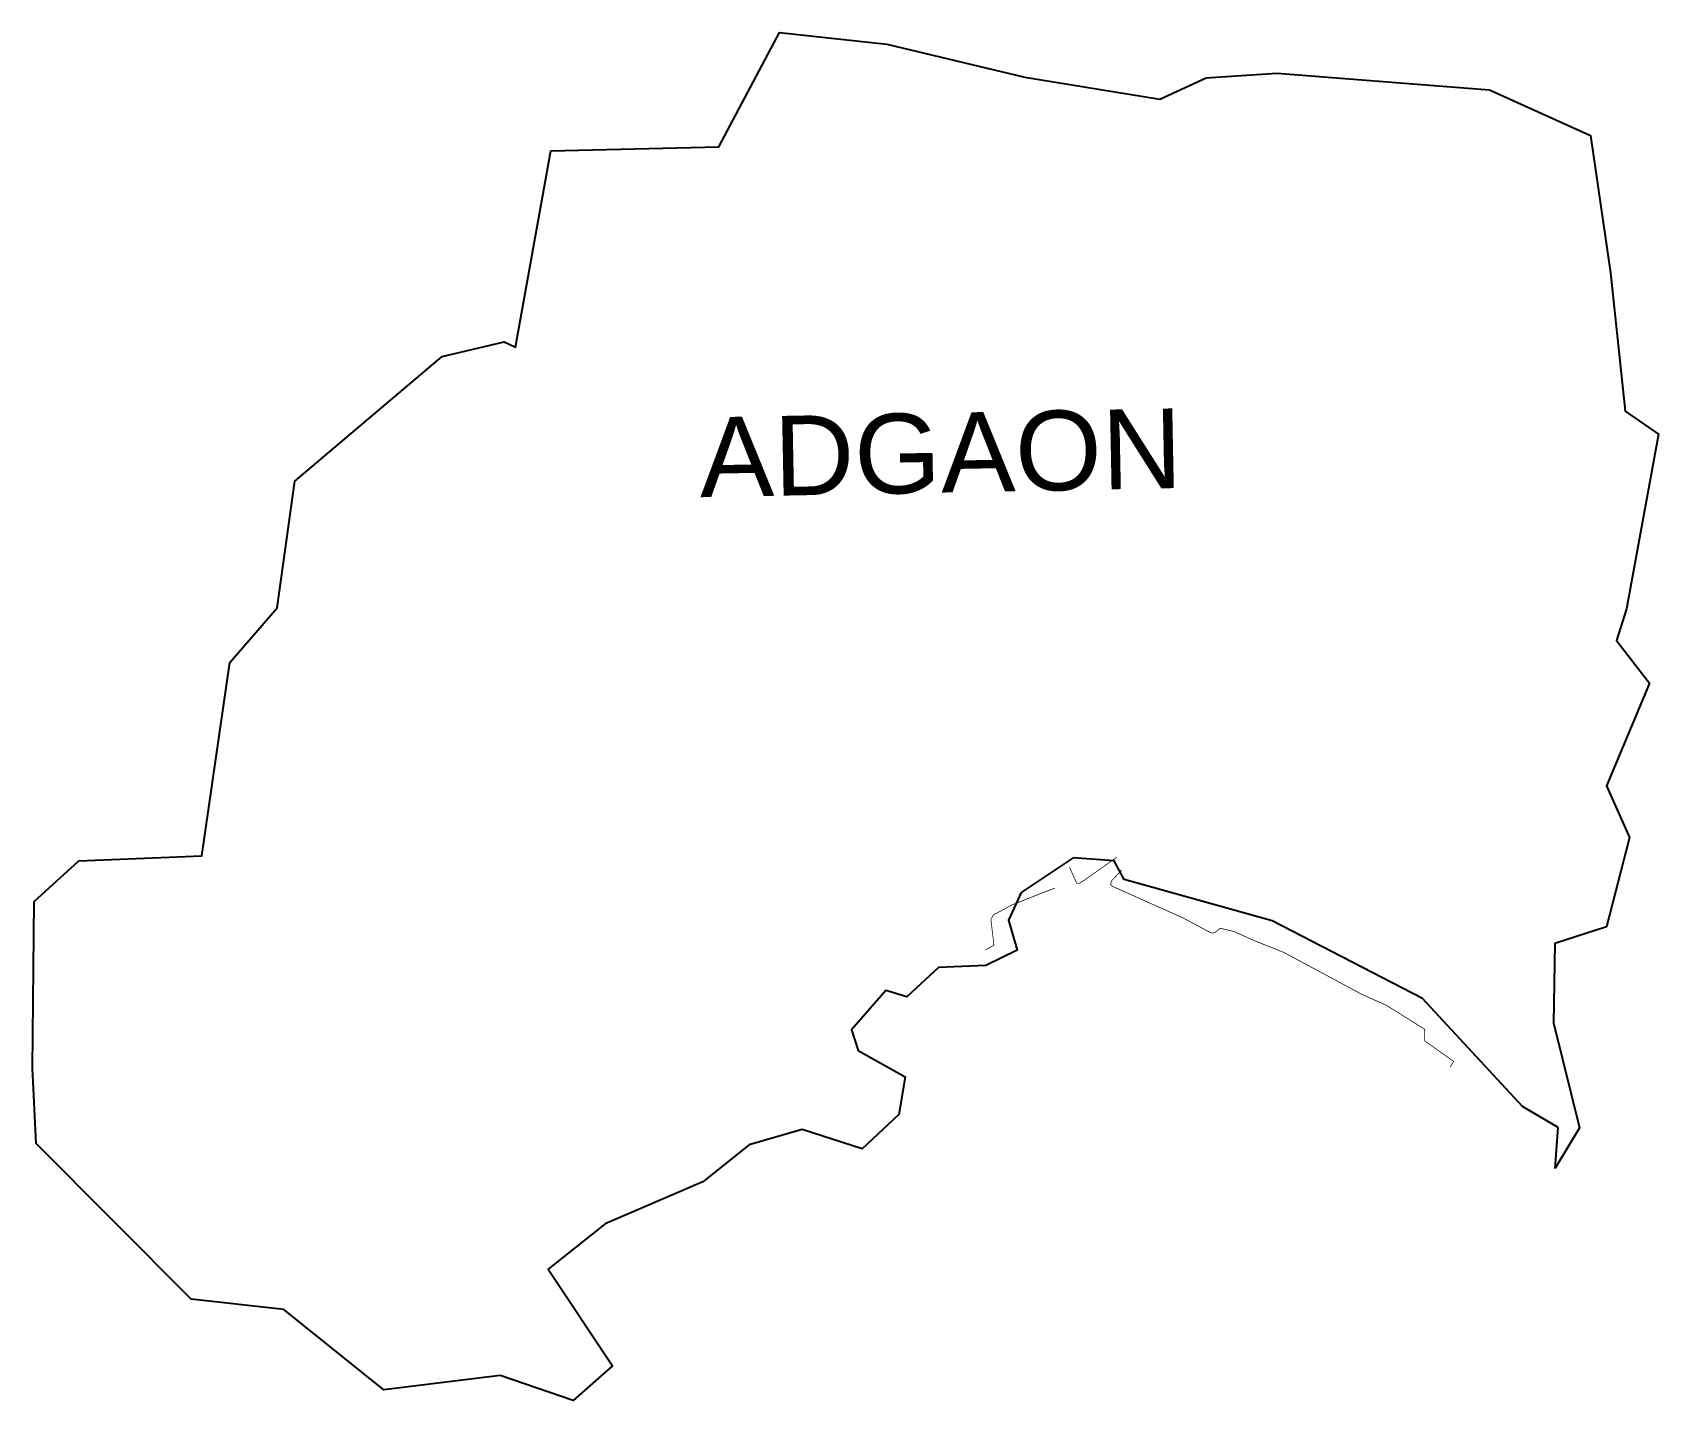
# Model space of a CAD drawing. Header units: metres. Extents: x 281293 to 283510, y 2015449 to 2017315.
import ezdxf

# ---------------------------------------------------------------- set-up
doc = ezdxf.new("R2010")
doc.units = ezdxf.units.M
for name, color, linetype in [('SEAWALL', 170, 'Continuous'), ('village', 3, 'Continuous'), ('VILLAGE NAME', 250, 'Continuous')]:
    doc.layers.add(name, color=color, linetype=linetype)
doc.styles.get("Standard").update_dxf_attribs({"font": 'simplex.shx'})

msp = doc.modelspace()

# ---------------------------------------------------------------- linework, layer by layer
at = {"layer": 'SEAWALL', "color": 30, "const_width": 1, "flags": 128}
for points in [[(282707.3, 2016176.4), (282716.5, 2016155.4), (282718.3, 2016154.5), (282720.7, 2016154.5), (282727.3, 2016158.7), (282771.6, 2016190)], [(282778.6, 2016172.8), (282764.8, 2016158.1), (282763.7, 2016155.8), (282763.5, 2016152.6), (282765.5, 2016150.5), (282860.6, 2016108), (282900, 2016087), (282903.4, 2016086.6), (282907.3, 2016088.6), (282912.6, 2016093), (282915, 2016092.6), (282931.2, 2016088.9), (282960.6, 2016075.7), (282998.3, 2016060.8), (283051.6, 2016032.3), (283105.4, 2016003.3), (283138.8, 2015988.4), (283191.8, 2015955.3), (283191.5, 2015939.6), (283231.2, 2015911.5), (283226.4, 2015903.8)], [(282592.5, 2016063.5), (282604.1, 2016070.1), (282600, 2016105.2), (282603.2, 2016111.3), (282612.5, 2016116.2), (282628, 2016124.7), (282645.9, 2016131.9), (282669.3, 2016141.1), (282687.1, 2016147.8)]]:
    msp.add_lwpolyline(points, dxfattribs=at)
at = {"layer": 'village', "color": 3, "true_color": 0x00ff00}
msp.add_polyline3d([(283373.8, 2015821.4, 0), (283324.8, 2015849.9, 0), (283188.8, 2015997.5, 0), (282983.8, 2016103.1, 0), (282781.7, 2016159.6, 0), (282768, 2016185.3, 0), (282712.4, 2016189.1, 0), (282641.3, 2016142, 0), (282624, 2016104.4, 0), (282635.7, 2016063.4, 0), (282593.3, 2016042.4, 0), (282528.4, 2016039.5, 0), (282485.5, 2015999.6, 0), (282456.9, 2016008.5, 0), (282409.9, 2015954.5, 0), (282418.8, 2015926.5, 0), (282483.2, 2015890.3, 0), (282474.5, 2015839.2, 0), (282424.4, 2015792.1, 0), (282342.4, 2015818.6, 0), (282270.2, 2015797.9, 0), (282207, 2015747.3, 0), (282073.8, 2015690, 0), (281996.1, 2015628, 0), (282083.8, 2015496.1, 0), (282030.2, 2015448.9, 0), (281930.6, 2015483.1, 0), (281771.9, 2015463.4, 0), (281635.7, 2015573, 0), (281509.5, 2015587.3, 0), (281297.8, 2015799.5, 0), (281292.9, 2015902.5, 0), (281295.2, 2016129.5, 0), (281355.9, 2016185.4, 0), (281523.9, 2016192.2, 0), (281562.1, 2016456, 0), (281626.5, 2016530.5, 0), (281650.6, 2016703, 0), (281851.5, 2016873.3, 0), (281936.2, 2016893.2, 0), (281951.8, 2016886.2, 0), (281999.9, 2017153.9, 0), (282228.8, 2017159.3, 0), (282311.9, 2017315.3, 0), (282458.2, 2017299.2, 0), (282646.3, 2017254.2, 0), (282830.4, 2017224.3, 0), (282893.4, 2017253.6, 0), (282989.8, 2017259.8, 0), (283280, 2017237.3, 0), (283417.6, 2017174.8, 0), (283445.2, 2016987.6, 0), (283464.9, 2016798.9, 0), (283510.5, 2016767.5, 0), (283466.9, 2016529.2, 0), (283453.3, 2016485.8, 0), (283498.2, 2016427.4, 0), (283439.8, 2016287.3, 0), (283470.9, 2016216.8, 0), (283439.5, 2016095.3, 0), (283369, 2016072.4, 0), (283367.3, 2015964, 0), (283402.6, 2015820.7, 0), (283369.6, 2015766.1, 0)], close=True, dxfattribs=at)

# ---------------------------------------------------------------- texts
at = {"layer": 'VILLAGE NAME', "insert": (282201.5, 2016790), "char_height": 108.748, "attachment_point": 1, "rotation": 1.1028}
msp.add_mtext_dynamic_manual_height_columns('{\\fArial|b0|i0|c0|p34;ADGAON}', width=726.929, gutter_width=543.7, heights=[0], dxfattribs=at)

doc.saveas('drawing.dxf')
